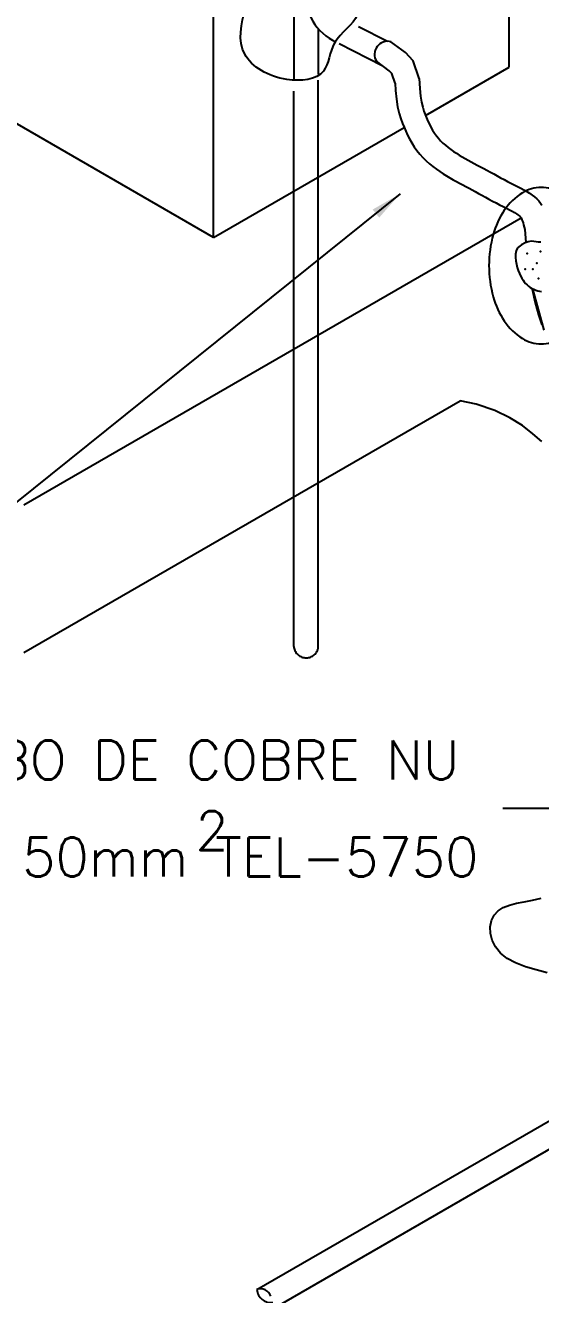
# Model space of a CAD drawing. Header units: millimetres. Extents: x -5770.7 to -5752, y -4439.8 to -4409.6.
# Drawn here: x -5764.38 to -5761.73, y -4434.15 to -4427.61 of the extents above; entities that cross this region are included whole.
import ezdxf

# ---------------------------------------------------------------- set-up
doc = ezdxf.new("R2010")
doc.units = ezdxf.units.MM
doc.header["$LTSCALE"] = 10
doc.linetypes.add('DASHED', pattern=[0.75, 0.5, -0.25])
doc.linetypes.add('DASHEDX2', pattern=[1.5, 1, -0.5])
doc.layers.add('Termotécnica', color=7, linetype='Continuous')
doc.styles.add('r80', font='romans.shx')

msp = doc.modelspace()

# ---------------------------------------------------------------- linework, layer by layer
at = {"layer": 'Termotécnica', "color": 2}
for p, q in [((-5761.8935, -4427.8285), (-5761.8935, -4423.5516)), ((-5763.414, -4428.7063), (-5763.414, -4425.0134)), ((-5763.414, -4428.7063), (-5765.2068, -4427.6712)), ((-5762.3234, -4428.0767), (-5761.8935, -4427.8285)), ((-5763.414, -4428.7063), (-5762.4333, -4428.1401)), ((-5762.4543, -4428.4809), (-5765.496, -4430.9253)), ((-5764.3918, -4430.0832), (-5761.8317, -4428.6051)), ((-5764.3918, -4430.8435), (-5762.1447, -4429.5462)), ((-5761.6748, -4431.6454), (-5761.9248, -4431.6454))]:
    msp.add_line(p, q, dxfattribs=at)
at = {"layer": 'Termotécnica', "color": 3}
for p, q in [((-5763.0016, -4427.1834), (-5763.0016, -4427.8948)), ((-5762.8758, -4427.6304), (-5762.8758, -4427.8647))]:
    msp.add_line(p, q, dxfattribs=at)
at = {"layer": 'Termotécnica', "color": 1, "linetype": 'DASHED'}
for p, q in [((-5762.6684, -4427.6186), (-5762.5187, -4427.6953)), ((-5762.7675, -4427.7069), (-5762.5457, -4427.8206))]:
    msp.add_line(p, q, dxfattribs=at)
at = {"layer": 'Termotécnica', "color": 1, "linetype": 'DASHEDX2'}
for p, q in [((-5762.8758, -4430.8212), (-5762.8758, -4427.8954)), ((-5763.0016, -4430.8111), (-5763.0016, -4427.9523)), ((-5763.1913, -4434.1229), (-5761.0853, -4432.907)), ((-5763.086, -4434.2088), (-5760.98, -4432.9928))]:
    msp.add_line(p, q, dxfattribs=at)
at = {"layer": 'Termotécnica', "color": 1}
msp.add_line((-5761.7134, -4429.1827), (-5761.7717, -4428.9696), dxfattribs=at)
at = {"layer": 'Termotécnica', "color": 3}
for points in [[(-5762.356, -4427.8872), (-5762.3866, -4427.7954), (-5762.4259, -4427.753), (-5762.5011, -4427.6974)], [(-5762.4803, -4427.9114), (-5762.4972, -4427.8608), (-5762.51, -4427.8469), (-5762.5757, -4427.7985)], [(-5762.4803, -4427.9114), (-5762.478, -4427.9481), (-5762.4732, -4427.994), (-5762.467, -4428.033), (-5762.4594, -4428.0665), (-5762.4508, -4428.0947), (-5762.4422, -4428.1179), (-5762.434, -4428.1383), (-5762.4253, -4428.1584), (-5762.4159, -4428.1784), (-5762.4055, -4428.1984), (-5762.3942, -4428.2183), (-5762.3816, -4428.2381), (-5762.3678, -4428.2576), (-5762.3526, -4428.2765), (-5762.3364, -4428.2945), (-5762.3195, -4428.3111), (-5762.3023, -4428.3266), (-5762.2849, -4428.3408), (-5762.2674, -4428.354), (-5762.2499, -4428.3663), (-5762.2324, -4428.3778), (-5762.2152, -4428.3886), (-5762.1982, -4428.3987), (-5762.1813, -4428.4083), (-5762.1647, -4428.4175), (-5762.1482, -4428.4264), (-5762.1319, -4428.4351), (-5762.1157, -4428.4437), (-5762.0995, -4428.4522), (-5762.0834, -4428.4609), (-5762.067, -4428.4697), (-5762.0501, -4428.479), (-5762.0328, -4428.4885), (-5762.0151, -4428.4982), (-5761.9971, -4428.5081), (-5761.9789, -4428.518), (-5761.9605, -4428.5279), (-5761.9419, -4428.5376), (-5761.9239, -4428.5469), (-5761.9069, -4428.5555), (-5761.8914, -4428.5635), (-5761.8774, -4428.5709), (-5761.8653, -4428.5778), (-5761.8552, -4428.5839), (-5761.8475, -4428.5891), (-5761.8422, -4428.5932), (-5761.8386, -4428.5965), (-5761.836, -4428.5993), (-5761.8337, -4428.6021), (-5761.8316, -4428.6053), (-5761.8293, -4428.6094), (-5761.8268, -4428.6147), (-5761.8241, -4428.6215), (-5761.8213, -4428.6301), (-5761.8184, -4428.6404), (-5761.8155, -4428.6526), (-5761.8129, -4428.6648)], [(-5762.356, -4427.8872), (-5762.3528, -4427.9377), (-5762.3487, -4427.9777), (-5762.3437, -4428.0091), (-5762.3379, -4428.0341), (-5762.3317, -4428.0547), (-5762.325, -4428.0727), (-5762.3181, -4428.0899), (-5762.3109, -4428.1066), (-5762.3032, -4428.1228), (-5762.2952, -4428.1384), (-5762.2866, -4428.1535), (-5762.2774, -4428.168), (-5762.2675, -4428.1818), (-5762.2569, -4428.1951), (-5762.2455, -4428.2077), (-5762.2334, -4428.2197), (-5762.2206, -4428.2311), (-5762.2073, -4428.2421), (-5762.1934, -4428.2525), (-5762.1792, -4428.2625), (-5762.1647, -4428.2721), (-5762.1499, -4428.2813), (-5762.1349, -4428.2902), (-5762.1198, -4428.2988), (-5762.1044, -4428.3073), (-5762.0888, -4428.3158), (-5762.073, -4428.3242), (-5762.0569, -4428.3327), (-5762.0406, -4428.3413), (-5762.0239, -4428.3502), (-5762.0069, -4428.3594), (-5761.9897, -4428.3689), (-5761.9722, -4428.3785), (-5761.9547, -4428.3882), (-5761.937, -4428.3978), (-5761.9193, -4428.4075), (-5761.9017, -4428.4169), (-5761.8841, -4428.4261), (-5761.8667, -4428.435), (-5761.8497, -4428.4437), (-5761.8331, -4428.4522), (-5761.817, -4428.4608), (-5761.8017, -4428.4694), (-5761.7873, -4428.4782), (-5761.7739, -4428.4873), (-5761.7616, -4428.4968), (-5761.7506, -4428.5067), (-5761.7407, -4428.5172), (-5761.732, -4428.5282), (-5761.7243, -4428.5399)], [(-5761.8129, -4428.6648), (-5761.8067, -4428.7317)], [(-5761.7755, -4428.9676), (-5761.7749, -4428.9711), (-5761.7593, -4429.0429), (-5761.7423, -4429.104), (-5761.7243, -4429.1563)]]:
    msp.add_lwpolyline(points, dxfattribs=at)
at = {"layer": 'Termotécnica', "color": 1}
msp.add_lwpolyline([(-5761.7281, -4428.4476, 0.139889), (-5761.8247, -4428.4751, 0.107118), (-5761.9181, -4428.5656, 0.079812), (-5761.9751, -4428.6903, 0.067459), (-5761.9968, -4428.8507, 0.067459), (-5761.9751, -4429.0111, 0.079812), (-5761.9181, -4429.1357, 0.107118), (-5761.8247, -4429.2262, 0.139889), (-5761.7281, -4429.2538, 0.139889), (-5761.6315, -4429.2262, 0.107118), (-5761.5381, -4429.1357, 0.079812), (-5761.4811, -4429.0111, 0.067459), (-5761.4593, -4428.8507, 0.067459), (-5761.4811, -4428.6903, 0.079812), (-5761.5381, -4428.5656, 0.107118), (-5761.6315, -4428.4751, 0.139889)], format="xyb", close=True, dxfattribs=at)
at = {"layer": 'Termotécnica', "color": 2}
for points in [[(-5761.8506, -4428.7588), (-5761.8565, -4428.7743), (-5761.8595, -4428.7908), (-5761.8601, -4428.808), (-5761.8586, -4428.8255), (-5761.8554, -4428.8428), (-5761.8509, -4428.8597), (-5761.8456, -4428.8757), (-5761.8398, -4428.8904), (-5761.8339, -4428.9036), (-5761.8278, -4428.9152), (-5761.8214, -4428.9256), (-5761.8148, -4428.9348), (-5761.8079, -4428.9429), (-5761.8005, -4428.9501), (-5761.7927, -4428.9565), (-5761.7843, -4428.9624), (-5761.7753, -4428.9677), (-5761.7658, -4428.9725), (-5761.756, -4428.9766), (-5761.746, -4428.98), (-5761.7359, -4428.9825), (-5761.7258, -4428.984)], [(-5761.7296, -4428.7306), (-5761.7414, -4428.7293), (-5761.7534, -4428.7273), (-5761.766, -4428.7257), (-5761.7795, -4428.7254), (-5761.7944, -4428.7276), (-5761.8109, -4428.7332), (-5761.8295, -4428.7432), (-5761.8506, -4428.7588)], [(-5761.7253, -4429.7566), (-5761.7711, -4429.7164), (-5761.8247, -4429.6746), (-5761.889, -4429.6337), (-5761.9674, -4429.596), (-5762.0629, -4429.5636), (-5762.1447, -4429.5462)], [(-5761.697, -4432.4929), (-5761.7544, -4432.4774), (-5761.8093, -4432.4608), (-5761.8594, -4432.4415), (-5761.9026, -4432.4184), (-5761.937, -4432.3904), (-5761.9626, -4432.3587), (-5761.9797, -4432.3246), (-5761.9886, -4432.2898), (-5761.9898, -4432.2556), (-5761.9835, -4432.2236), (-5761.9702, -4432.1954), (-5761.9501, -4432.1723), (-5761.9236, -4432.1553), (-5761.8917, -4432.1432), (-5761.8552, -4432.1341), (-5761.815, -4432.1263), (-5761.772, -4432.1179), (-5761.7272, -4432.1072)]]:
    msp.add_lwpolyline(points, dxfattribs=at)
at = {"layer": 'Termotécnica', "color": 3}
for centre, radius, start, end in [((-5762.6725, -4427.4545), 0.2688, 175.29712, 245.77223), ((-5762.518, -4427.763), 0.0677, 75.49034, 211.62727)]:
    msp.add_arc(centre, radius, start, end, dxfattribs=at)
at = {"layer": 'Termotécnica', "color": 1, "linetype": 'DASHEDX2'}
msp.add_arc((-5762.9379, -4430.8065), 0.0638, 184.15451, 346.69338, dxfattribs=at)
at = {"layer": 'Termotécnica', "color": 1}
for centre, radius, start, end in [((-5763.1729, -4434.1776), 0.0577, 21.2792, 108.62477), ((-5763.1185, -4434.1176), 0.0731, 184.20447, 277.51681)]:
    msp.add_arc(centre, radius, start, end, dxfattribs=at)
at = {"layer": 'Termotécnica', "color": 2}
msp.add_spline([(-5763.1094, -4425.9242), (-5762.9503, -4425.765), (-5762.8056, -4425.8084), (-5762.7043, -4426.0978), (-5762.7188, -4426.2425), (-5762.603, -4426.445), (-5762.6754, -4426.7054), (-5762.6754, -4427.0092), (-5762.5307, -4427.1105), (-5762.6754, -4427.3854), (-5762.6754, -4427.559), (-5762.7911, -4427.7037), (-5762.849, -4427.8484), (-5763.0371, -4427.8918), (-5763.2541, -4427.7616), (-5763.1962, -4427.2407), (-5763.2686, -4426.9224), (-5763.1383, -4426.4161), (-5763.3264, -4426.1412), (-5763.1091, -4425.9242)], degree=3, dxfattribs=at)
for p in [(-5761.8009, -4428.7886), (-5761.7313, -4428.7786), (-5761.8108, -4428.868), (-5761.771, -4428.868), (-5761.7512, -4428.8382), (-5761.7412, -4428.9177)]:
    msp.add_point(p, dxfattribs=at)
msp.add_solid([(-5762.5956, -4428.5618), (-5762.5617, -4428.6033), (-5762.4543, -4428.4809)], dxfattribs=at)

# ---------------------------------------------------------------- texts
at = {"layer": 'Termotécnica', "color": 2, "style": 'r80'}
for s, p in [('CABO DE COBRE NU', (-5764.875, -4431.4965)), ('2', (-5763.5082, -4431.8601)), ('50mm TEL-5750', (-5764.3999, -4431.996))]:
    msp.add_text(s, height=0.2, dxfattribs=at).set_placement(p)

doc.saveas('drawing.dxf')
